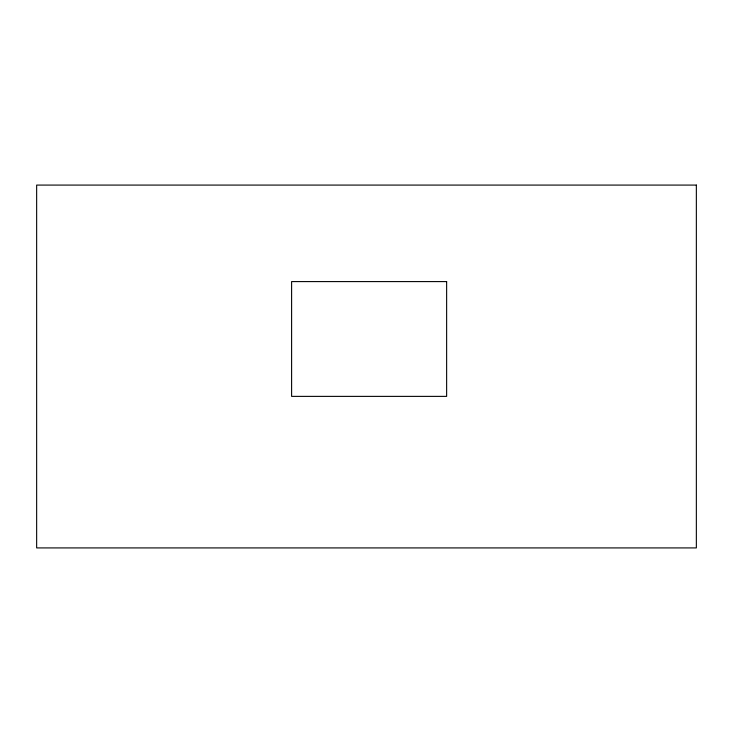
<?xml version="1.0" encoding="UTF-8"?>
<svg xmlns="http://www.w3.org/2000/svg" width="733" height="733" viewBox="0 0 733 733"><rect width="100%" height="100%" fill="white"/><g stroke="black" fill="none" stroke-linecap="round" stroke-linejoin="round"><path stroke-width="1.1" d="M696.35 185.083L36.65 185.083L36.65 547.918L696.35 547.918L696.35 185.083M446.635 281.591L291.606 281.591L291.606 396.379L446.635 396.379L446.635 281.591"/></g></svg>
